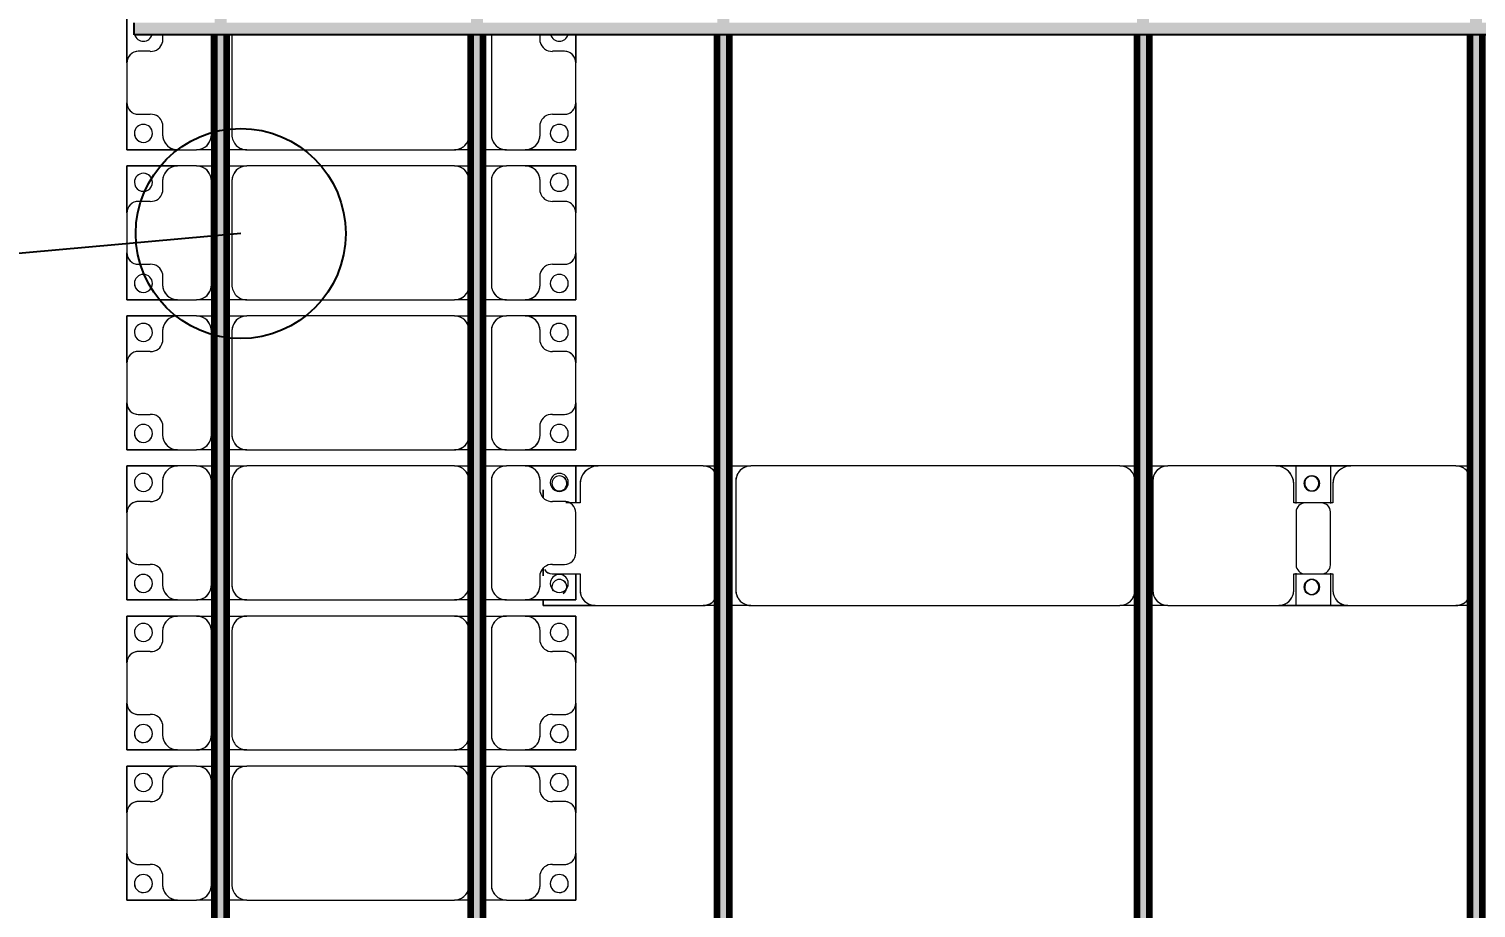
# Model space of a CAD drawing. Header units: millimetres. Extents: x -268744 to 115753, y -96240 to -10461.
# Drawn here: x -257059 to -252234, y -55556 to -52627 of the extents above; entities that cross this region are included whole.
import ezdxf

# ---------------------------------------------------------------- set-up
doc = ezdxf.new("R2010")
doc.units = ezdxf.units.MM
for name, color, linetype, lineweight in [('A-ANNO-DIMS', 211, 'Continuous', 9), ('A-ANNO-DIMS-900', 211, 'Continuous', 9), ('A-GENM', 13, 'Continuous', 9), ('S-BEAM', 12, 'Continuous', 9)]:
    doc.layers.add(name, color=color, linetype=linetype, lineweight=lineweight)
doc.layers.add('GC-BICH NEO', color=6, linetype='Continuous')
doc.layers.add('GC-DAY NEO', color=5, linetype='Continuous')
doc.styles.add('Trebuchet MS', font='trebuc.ttf', dxfattribs={"width": 0.8, "height": 2700})
doc.dimstyles.new('Arc_Length_-_3mm_Trebuchet_MS', dxfattribs={"dimscale": 304.8, "dimtxt": 2783.567448, "dimasz": 2.952756, "dimexe": 4.429134, "dimexo": 4.429134, "dimgap": 0.885827, "dimtad": 1, "dimdec": 0, "dimrnd": 10, "dimzin": 0, "dimdsep": 46, "dimtxsty": 'Trebuchet MS', "dimblk1": 'OBLIQUE', "dimblk2": 'OBLIQUE', "dimsah": 1, "dimcen": 0.09, "dimdle": 2.952756, "dimazin": 0, "dimtfac": 1, "dimtdec": 4, "dimtix": 1, "dimtmove": 0, "dimatfit": 3, "dimfxl": 1, "dimtvp": 1, "dimtolj": 1, "dimtzin": 0, "dimarcsym": 2})

# ---------------------------------------------------------------- blocks, each defined once
blk = doc.blocks.new('Dai phaodi lai - DẢI PHAO ĐI LẠI-102111-KHUNG KẾT CẤU BÈ PIN 1')
at = {"layer": 'A-GENM', "color": 7}
for p, q in [((32340.1, 748.4), (32433.1, 748.4)), ((32433.1, 748.4), (32340.1, 748.4)), ((32566.9, 748.4), (32433.1, 748.4)), ((32566.9, 748.4), (32723.2, 748.4)), ((32723.2, 748.4), (32566.9, 748.4)), ((32723.2, 748.4), (32723.2, 579.3)), ((32723.2, 579.3), (32723.2, 748.4)), ((32776.8, 748.4), (32933.1, 748.4)), ((32776.8, 579.3), (32776.8, 748.4)), ((32776.8, 748.4), (32776.8, 579.3)), ((32933.1, 748.4), (32776.8, 748.4)), ((33066.9, 748.4), (32933.1, 748.4)), ((33066.9, 748.4), (33223.2, 748.4)), ((33223.2, 748.4), (33066.9, 748.4)), ((33223.2, 748.4), (33223.2, 579.3)), ((33223.2, 579.3), (33223.2, 748.4)), ((33276.8, 748.4), (33433.1, 748.4)), ((33276.8, 579.3), (33276.8, 748.4)), ((33276.8, 748.4), (33276.8, 579.3)), ((33433.1, 748.4), (33276.8, 748.4)), ((33566.9, 748.4), (33433.1, 748.4)), ((33566.9, 748.4), (33723.2, 748.4)), ((33723.1, 748.4), (33566.9, 748.4)), ((33723.2, 748.4), (33723.2, 579.3)), ((33723.2, 579.3), (33723.2, 748.4)), ((33776.8, 748.4), (33900.1, 748.4)), ((33776.8, 579.3), (33776.8, 748.4)), ((33776.8, 748.4), (33776.8, 579.3)), ((33900.1, 748.4), (33776.8, 748.4)), ((34066.9, 748.4), (33933.1, 748.4)), ((34136.6, 748.4), (34223.2, 748.4)), ((34223.2, 748.4), (34136.6, 748.4)), ((34223.2, 748.4), (34223.2, 579.3)), ((34223.2, 579.3), (34223.2, 748.4)), ((34276.8, 748.4), (34433.1, 748.4)), ((34276.8, 579.3), (34276.8, 748.4)), ((34276.8, 748.4), (34276.8, 579.3)), ((34433.1, 748.4), (34276.8, 748.4)), ((34566.9, 748.4), (34433.1, 748.4)), ((34566.9, 748.4), (34723.2, 748.4)), ((34723.2, 748.4), (34566.9, 748.4)), ((34723.2, 748.4), (34723.2, 579.3)), ((34723.2, 579.3), (34723.2, 748.4)), ((34776.8, 748.4), (34933.1, 748.4)), ((34776.8, 579.3), (34776.8, 748.4)), ((34776.8, 748.4), (34776.8, 579.3)), ((34933.1, 748.4), (34776.8, 748.4)), ((35066.9, 748.4), (34933.1, 748.4)), ((35066.9, 748.4), (35223.2, 748.4)), ((35223.2, 748.4), (35066.9, 748.4)), ((35223.2, 748.4), (35223.2, 579.3)), ((35223.2, 579.3), (35223.2, 748.4)), ((32395.1, 710.4), (32395.1, 670.7)), ((32604.9, 670.7), (32604.9, 710.4)), ((32895.1, 710.4), (32895.1, 670.7)), ((33104.9, 670.7), (33104.9, 710.4)), ((33395.1, 710.4), (33395.1, 670.7)), ((33604.9, 670.7), (33604.9, 710.4)), ((33895.1, 710.4), (33895.1, 670.7)), ((34104.9, 670.7), (34104.9, 710.4)), ((34395.1, 710.4), (34395.1, 670.7)), ((34604.9, 670.7), (34604.9, 710.4)), ((34895.1, 710.4), (34895.1, 670.7)), ((35104.9, 670.7), (35104.9, 710.4)), ((32364.3, 629.3), (32340.1, 629.3)), ((32673.2, 629.3), (32635.7, 629.3)), ((32864.3, 629.3), (32826.8, 629.3)), ((33173.2, 629.3), (33135.7, 629.3)), ((33364.3, 629.3), (33326.8, 629.3)), ((33673.2, 629.3), (33635.7, 629.3)), ((33864.3, 629.3), (33826.8, 629.3)), ((34173.2, 629.3), (34135.7, 629.3)), ((34364.3, 629.3), (34326.8, 629.3)), ((34673.2, 629.3), (34635.7, 629.3)), ((34864.3, 629.3), (34826.8, 629.3)), ((35173.2, 629.3), (35135.7, 629.3)), ((32723.2, 516.7), (32723.2, 579.3)), ((32776.8, 579.3), (32776.8, 516.7)), ((33223.2, 516.7), (33223.2, 579.3)), ((33276.8, 579.3), (33276.8, 516.7)), ((33723.2, 516.7), (33723.2, 579.3)), ((33776.8, 579.3), (33776.8, 516.7)), ((34223.2, 516.7), (34223.2, 579.3)), ((34276.8, 579.3), (34276.8, 516.7)), ((34723.2, 516.7), (34723.2, 579.3)), ((34776.8, 579.3), (34776.8, 516.7)), ((35223.2, 516.7), (35223.2, 579.3)), ((32723.2, 516.7), (32723.2, 438.7)), ((32723.2, 516.7), (32723.2, 438.7)), ((32776.8, 438.7), (32776.8, 516.7)), ((32776.8, 438.7), (32776.8, 516.7)), ((33223.2, 516.7), (33223.2, 438.7)), ((33223.2, 516.7), (33223.2, 438.7)), ((33276.8, 438.7), (33276.8, 516.7)), ((33276.8, 438.7), (33276.8, 516.7)), ((33723.2, 516.7), (33723.2, 438.7)), ((33723.2, 516.7), (33723.2, 438.7)), ((33776.8, 438.7), (33776.8, 516.7)), ((33776.8, 438.7), (33776.8, 516.7)), ((34223.2, 516.7), (34223.2, 438.7)), ((34223.2, 516.7), (34223.2, 438.7)), ((34276.8, 438.7), (34276.8, 516.7)), ((34276.8, 438.7), (34276.8, 516.7)), ((34723.2, 516.7), (34723.2, 438.7)), ((34723.2, 516.7), (34723.2, 438.7)), ((34776.8, 438.7), (34776.8, 516.7)), ((34776.8, 438.7), (34776.8, 516.7)), ((35223.2, 516.7), (35223.2, 438.7)), ((35223.2, 516.7), (35223.2, 438.7)), ((32340.1, 466.7), (32673.2, 466.7)), ((32826.8, 466.7), (33173.2, 466.7)), ((33326.8, 466.7), (33673.2, 466.7)), ((33826.8, 466.7), (34173.2, 466.7)), ((34326.8, 466.7), (34673.2, 466.7)), ((34826.8, 466.7), (35173.2, 466.7)), ((32673.2, 393.3), (32340.1, 393.3)), ((32723.2, 398.7), (32723.2, 343.3)), ((32723.2, 398.7), (32723.2, 343.3)), ((32776.8, 343.3), (32776.8, 398.7)), ((32776.8, 343.3), (32776.8, 398.7)), ((33173.2, 393.3), (32826.8, 393.3)), ((33223.2, 398.7), (33223.2, 343.3)), ((33223.2, 398.7), (33223.2, 343.3)), ((33276.8, 343.3), (33276.8, 398.7)), ((33276.8, 343.3), (33276.8, 398.7)), ((33673.2, 393.3), (33326.8, 393.3)), ((33723.2, 398.7), (33723.2, 343.3)), ((33723.2, 398.7), (33723.2, 343.3)), ((33776.8, 343.3), (33776.8, 398.7)), ((33776.8, 343.3), (33776.8, 398.7)), ((34173.2, 393.3), (33826.8, 393.3)), ((34223.2, 398.7), (34223.2, 343.3)), ((34223.2, 398.7), (34223.2, 343.3)), ((34276.8, 343.3), (34276.8, 398.7)), ((34276.8, 343.3), (34276.8, 398.7)), ((34673.2, 393.3), (34326.8, 393.3)), ((34723.2, 398.7), (34723.2, 343.3)), ((34723.2, 398.7), (34723.2, 343.3)), ((34776.8, 343.3), (34776.8, 398.7)), ((34776.8, 343.3), (34776.8, 398.7)), ((35173.2, 393.3), (34826.8, 393.3)), ((35223.2, 398.7), (35223.2, 343.3)), ((35223.2, 398.7), (35223.2, 343.3)), ((32723.2, -348.3), (32723.2, 343.3)), ((32776.8, 343.3), (32776.8, -348.3)), ((33223.2, -348.3), (33223.2, 343.3)), ((33276.8, 343.3), (33276.8, -348.3)), ((33723.2, -348.3), (33723.2, 343.3)), ((33776.8, 343.3), (33776.8, -348.3)), ((34223.2, -348.3), (34223.2, 343.3)), ((34276.8, 343.3), (34276.8, -348.3)), ((34723.2, -348.3), (34723.2, 343.3)), ((34776.8, 343.3), (34776.8, -348.3)), ((35223.2, -348.3), (35223.2, 343.3)), ((32723.2, -348.3), (32723.2, -416.3)), ((32723.2, -348.3), (32723.2, -416.3)), ((32776.8, -416.3), (32776.8, -348.3)), ((32776.8, -416.3), (32776.8, -348.3)), ((33223.2, -348.3), (33223.2, -416.3)), ((33223.2, -348.3), (33223.2, -416.3)), ((33276.8, -416.3), (33276.8, -348.3)), ((33276.8, -416.3), (33276.8, -348.3)), ((33723.2, -348.3), (33723.2, -416.3)), ((33723.2, -348.3), (33723.2, -416.3)), ((33776.8, -416.3), (33776.8, -348.3)), ((33776.8, -416.3), (33776.8, -348.3)), ((34223.2, -348.3), (34223.2, -416.3)), ((34223.2, -348.3), (34223.2, -416.3)), ((34276.8, -416.3), (34276.8, -348.3)), ((34276.8, -416.3), (34276.8, -348.3)), ((34723.2, -348.3), (34723.2, -416.3)), ((34723.2, -348.3), (34723.2, -416.3)), ((34776.8, -416.3), (34776.8, -348.3)), ((34776.8, -416.3), (34776.8, -348.3)), ((35223.2, -348.3), (35223.2, -416.3)), ((35223.2, -348.3), (35223.2, -416.3)), ((32340.1, -398.3), (32673.2, -398.3)), ((32826.8, -398.3), (33173.2, -398.3)), ((33326.8, -398.3), (33673.2, -398.3)), ((33826.8, -398.3), (34173.2, -398.3)), ((34326.8, -398.3), (34673.2, -398.3)), ((34826.8, -398.3), (35173.2, -398.3)), ((32673.2, -466.7), (32340.1, -466.7)), ((32723.2, -456.3), (32723.2, -516.7)), ((32723.2, -456.3), (32723.2, -516.7)), ((32776.8, -516.7), (32776.8, -456.3)), ((32776.8, -516.7), (32776.8, -456.3)), ((33173.2, -466.7), (32826.8, -466.7)), ((33223.2, -456.3), (33223.2, -516.7)), ((33223.2, -456.3), (33223.2, -516.7)), ((33276.8, -516.7), (33276.8, -456.3)), ((33276.8, -516.7), (33276.8, -456.3)), ((33673.2, -466.7), (33326.8, -466.7)), ((33723.2, -456.3), (33723.2, -516.7)), ((33723.2, -456.3), (33723.2, -516.7)), ((33776.8, -516.7), (33776.8, -456.3)), ((33776.8, -516.7), (33776.8, -456.3)), ((34173.2, -466.7), (33826.8, -466.7)), ((34223.2, -456.3), (34223.2, -516.7)), ((34223.2, -456.3), (34223.2, -516.7)), ((34276.8, -516.7), (34276.8, -456.3)), ((34276.8, -516.7), (34276.8, -456.3)), ((34673.2, -466.7), (34326.8, -466.7)), ((34723.2, -456.3), (34723.2, -516.7)), ((34723.2, -456.3), (34723.2, -516.7)), ((34776.8, -516.7), (34776.8, -456.3)), ((34776.8, -516.7), (34776.8, -456.3)), ((35173.2, -466.7), (34826.8, -466.7)), ((35223.2, -456.3), (35223.2, -516.7)), ((35223.2, -456.3), (35223.2, -516.7)), ((32723.2, -579.3), (32723.2, -516.7)), ((32776.8, -516.7), (32776.8, -579.3)), ((33223.2, -579.3), (33223.2, -516.7)), ((33276.8, -516.7), (33276.8, -579.3)), ((33723.2, -579.3), (33723.2, -516.7)), ((33776.8, -516.7), (33776.8, -579.3)), ((34223.2, -579.3), (34223.2, -516.7)), ((34276.8, -516.7), (34276.8, -579.3)), ((34723.2, -579.3), (34723.2, -516.7)), ((34776.8, -516.7), (34776.8, -579.3)), ((35223.2, -579.3), (35223.2, -516.7)), ((32723.2, -579.3), (32723.2, -748.4)), ((32723.2, -748.4), (32723.2, -579.3)), ((32776.8, -748.4), (32776.8, -579.3)), ((32776.8, -579.3), (32776.8, -748.4)), ((33223.2, -579.3), (33223.2, -748.4)), ((33223.2, -748.4), (33223.2, -579.3)), ((33276.8, -748.4), (33276.8, -579.3)), ((33276.8, -579.3), (33276.8, -748.4)), ((33723.2, -579.3), (33723.2, -748.4)), ((33723.2, -748.4), (33723.2, -579.3)), ((33776.8, -748.4), (33776.8, -579.3)), ((33776.8, -579.3), (33776.8, -748.4)), ((34223.2, -579.3), (34223.2, -748.4)), ((34223.2, -748.4), (34223.2, -579.3)), ((34276.8, -748.4), (34276.8, -579.3)), ((34276.8, -579.3), (34276.8, -748.4)), ((34723.2, -579.3), (34723.2, -748.4)), ((34723.2, -748.4), (34723.2, -579.3)), ((34776.8, -748.4), (34776.8, -579.3)), ((34776.8, -579.3), (34776.8, -748.4)), ((35223.2, -579.3), (35223.2, -748.4)), ((35223.2, -748.4), (35223.2, -579.3)), ((32340.1, -629.3), (32364.3, -629.3)), ((32395.1, -670.7), (32395.1, -710.4)), ((32604.9, -710.4), (32604.9, -670.7)), ((32635.7, -629.3), (32673.2, -629.3)), ((32826.8, -629.3), (32864.3, -629.3)), ((32895.1, -670.7), (32895.1, -710.4)), ((33104.9, -710.4), (33104.9, -670.7)), ((33135.7, -629.3), (33173.2, -629.3)), ((33326.8, -629.3), (33364.3, -629.3)), ((33395.1, -670.7), (33395.1, -710.4)), ((33604.9, -710.4), (33604.9, -670.7)), ((33635.7, -629.3), (33673.2, -629.3)), ((33826.8, -629.3), (33864.3, -629.3)), ((33895.1, -670.7), (33895.1, -710.4)), ((34104.9, -710.4), (34104.9, -670.7)), ((34135.7, -629.3), (34173.2, -629.3)), ((34326.8, -629.3), (34364.3, -629.3)), ((34395.1, -670.7), (34395.1, -710.4)), ((34604.9, -710.4), (34604.9, -670.7)), ((34635.7, -629.3), (34673.2, -629.3)), ((34826.8, -629.3), (34864.3, -629.3)), ((34895.1, -670.7), (34895.1, -710.4)), ((35104.9, -710.4), (35104.9, -670.7)), ((35135.7, -629.3), (35173.2, -629.3)), ((32433.1, -748.4), (32276.8, -748.4)), ((32276.8, -748.4), (32433.1, -748.4)), ((32433.1, -748.4), (32566.9, -748.4)), ((32723.2, -748.4), (32566.9, -748.4)), ((32566.9, -748.4), (32723.2, -748.4)), ((32933.1, -748.4), (32776.8, -748.4)), ((32776.8, -748.4), (32933.1, -748.4)), ((32933.1, -748.4), (33066.9, -748.4)), ((33223.2, -748.4), (33066.9, -748.4)), ((33066.9, -748.4), (33223.2, -748.4)), ((33433.1, -748.4), (33276.8, -748.4)), ((33276.8, -748.4), (33433.1, -748.4)), ((33433.1, -748.4), (33566.9, -748.4)), ((33723.2, -748.4), (33566.9, -748.4)), ((33566.9, -748.4), (33723.1, -748.4)), ((33933.1, -748.4), (33776.8, -748.4)), ((33776.8, -748.4), (33933.1, -748.4)), ((33933.1, -748.4), (34066.9, -748.4)), ((34223.2, -748.4), (34066.9, -748.4)), ((34066.9, -748.4), (34223.2, -748.4)), ((34433.1, -748.4), (34276.8, -748.4)), ((34276.8, -748.4), (34433.1, -748.4)), ((34433.1, -748.4), (34566.9, -748.4)), ((34723.2, -748.4), (34566.9, -748.4)), ((34566.9, -748.4), (34723.2, -748.4)), ((34933.1, -748.4), (34776.8, -748.4)), ((34776.8, -748.4), (34933.1, -748.4)), ((34933.1, -748.4), (35066.9, -748.4)), ((35223.2, -748.4), (35066.9, -748.4)), ((35066.9, -748.4), (35223.2, -748.4))]:
    blk.add_line(p, q, dxfattribs=at)
for centre, radius, start, end in [((32433.1, 710.4), 38, 90, 180), ((32433.1, 710.4), 38, 90, 180), ((32433.1, 710.4), 38, 120, 180), ((32433.1, 710.4), 38, 120, 180), ((32433.1, 710.4), 38, 90, 105), ((32433.1, 710.4), 38, 90, 105), ((32566.9, 710.4), 38, 360, 90), ((32566.9, 710.4), 38, 75, 90), ((32566.9, 710.4), 38, 360, 90), ((32566.9, 710.4), 38, 75, 90), ((32566.9, 710.4), 38, 360, 60), ((32566.9, 710.4), 38, 360, 60), ((32933.1, 710.4), 38, 90, 180), ((32933.1, 710.4), 38, 90, 180), ((32933.1, 710.4), 38, 120, 180), ((32933.1, 710.4), 38, 120, 180), ((32933.1, 710.4), 38, 90, 105), ((32933.1, 710.4), 38, 90, 105), ((33066.9, 710.4), 38, 360, 90), ((33066.9, 710.4), 38, 75, 90), ((33066.9, 710.4), 38, 360, 90), ((33066.9, 710.4), 38, 75, 90), ((33066.9, 710.4), 38, 360, 60), ((33066.9, 710.4), 38, 360, 60), ((33433.1, 710.4), 38, 90, 180), ((33433.1, 710.4), 38, 90, 180), ((33433.1, 710.4), 38, 120, 180), ((33433.1, 710.4), 38, 120, 180), ((33433.1, 710.4), 38, 90, 105), ((33433.1, 710.4), 38, 90, 105), ((33566.9, 710.4), 38, 0, 90), ((33566.9, 710.4), 38, 75, 90), ((33566.9, 710.4), 38, 0, 90), ((33566.9, 710.4), 38, 75, 90), ((33566.9, 710.4), 38, 0, 60), ((33566.9, 710.4), 38, 0, 60), ((33933.1, 710.4), 38, 90, 180), ((33933.1, 710.4), 38, 150, 180), ((33933.1, 710.4), 38, 150, 180), ((34066.9, 710.4), 38, 0, 90), ((34433.1, 710.4), 38, 90, 180), ((34433.1, 710.4), 38, 90, 180), ((34433.1, 710.4), 38, 120, 180), ((34433.1, 710.4), 38, 120, 180), ((34433.1, 710.4), 38, 90, 105), ((34433.1, 710.4), 38, 90, 105), ((34566.9, 710.4), 38, 0, 90), ((34566.9, 710.4), 38, 75, 90), ((34566.9, 710.4), 38, 0, 90), ((34566.9, 710.4), 38, 75, 90), ((34566.9, 710.4), 38, 0, 60), ((34566.9, 710.4), 38, 0, 60), ((34933.1, 710.4), 38, 90, 180), ((34933.1, 710.4), 38, 90, 180), ((34933.1, 710.4), 38, 120, 180), ((34933.1, 710.4), 38, 120, 180), ((34933.1, 710.4), 38, 90, 105), ((34933.1, 710.4), 38, 90, 105), ((35066.9, 710.4), 38, 0, 90), ((35066.9, 710.4), 38, 75, 90), ((35066.9, 710.4), 38, 0, 90), ((35066.9, 710.4), 38, 75, 90), ((35066.9, 710.4), 38, 0, 60), ((35066.9, 710.4), 38, 0, 60), ((32331.6, 693.3), 30, 285, 75), ((32331.6, 693.3), 30, 285, 75), ((32668.4, 693.3), 30, 90, 270), ((32668.4, 693.3), 30, 90, 270), ((32668.4, 693.3), 30, 270, 90), ((32668.4, 693.3), 30, 0, 90), ((32668.4, 693.3), 30, 270, 345), ((32831.6, 693.3), 30, 90, 270), ((32831.6, 693.3), 30, 90, 180), ((32831.6, 693.3), 30, 195, 270), ((32831.6, 693.3), 30, 270, 90), ((32831.6, 693.3), 30, 270, 90), ((33168.4, 693.3), 30, 90, 270), ((33168.4, 693.3), 30, 90, 270), ((33168.4, 693.3), 30, 270, 90), ((33168.4, 693.3), 30, 0, 90), ((33168.4, 693.3), 30, 270, 345), ((33331.6, 693.3), 30, 90, 270), ((33331.6, 693.3), 30, 90, 180), ((33331.6, 693.3), 30, 195, 270), ((33331.6, 693.3), 30, 270, 90), ((33331.6, 693.3), 30, 270, 90), ((33668.4, 693.3), 30, 90, 270), ((33668.4, 693.3), 30, 90, 270), ((33668.4, 693.3), 30, 270, 90), ((33668.4, 693.3), 30, 0, 90), ((33668.4, 693.3), 30, 270, 345), ((33831.6, 693.3), 30, 90, 270), ((33831.6, 693.3), 30, 90, 180), ((33831.6, 693.3), 30, 195, 270), ((33831.6, 693.3), 30, 270, 90), ((33831.6, 693.3), 30, 270, 90), ((34168.4, 693.3), 30, 90, 270), ((34168.4, 693.3), 30, 90, 270), ((34168.4, 693.3), 30, 270, 90), ((34168.4, 693.3), 30, 0, 90), ((34168.4, 693.3), 30, 270, 345), ((34331.6, 693.3), 30, 90, 270), ((34331.6, 693.3), 30, 90, 180), ((34331.6, 693.3), 30, 195, 270), ((34331.6, 693.3), 30, 270, 90), ((34331.6, 693.3), 30, 270, 90), ((34668.4, 693.3), 30, 90, 270), ((34668.4, 693.3), 30, 90, 270), ((34668.4, 693.3), 30, 270, 90), ((34668.4, 693.3), 30, 0, 90), ((34668.4, 693.3), 30, 270, 345), ((34831.6, 693.3), 30, 90, 270), ((34831.6, 693.3), 30, 90, 180), ((34831.6, 693.3), 30, 195, 270), ((34831.6, 693.3), 30, 270, 90), ((34831.6, 693.3), 30, 270, 90), ((35168.4, 693.3), 30, 90, 270), ((35168.4, 693.3), 30, 90, 270), ((35168.4, 693.3), 30, 270, 90), ((35168.4, 693.3), 30, 0, 90), ((35168.4, 693.3), 30, 270, 345), ((32355.2, 668.2), 40, 283.1885, 3.5081), ((32644.8, 668.2), 40, 176.4919, 256.8115), ((32673.2, 579.3), 50, 0, 90), ((32673.2, 579.3), 50, 15, 90), ((32826.8, 579.3), 50, 90, 180), ((32826.8, 579.3), 50, 90, 165), ((32855.2, 668.2), 40, 283.1885, 3.5081), ((33144.8, 668.2), 40, 176.4919, 256.8115), ((33173.2, 579.3), 50, 0, 90), ((33173.2, 579.3), 50, 15, 90), ((33326.8, 579.3), 50, 90, 180), ((33326.8, 579.3), 50, 90, 165), ((33355.2, 668.2), 40, 283.1885, 3.5081), ((33644.8, 668.2), 40, 176.4919, 256.8115), ((33673.2, 579.3), 50, 0, 90), ((33673.2, 579.3), 50, 15, 90), ((33826.8, 579.3), 50, 90, 180), ((33826.8, 579.3), 50, 90, 165), ((33855.2, 668.2), 40, 283.1885, 3.5081), ((34144.8, 668.2), 40, 176.4919, 256.8115), ((34173.2, 579.3), 50, 360, 90), ((34173.2, 579.3), 50, 15, 90), ((34326.8, 579.3), 50, 90, 180), ((34326.8, 579.3), 50, 90, 165), ((34355.2, 668.2), 40, 283.1885, 3.5081), ((34644.8, 668.2), 40, 176.4919, 256.8115), ((34673.2, 579.3), 50, 360, 90), ((34673.2, 579.3), 50, 15, 90), ((34826.8, 579.3), 50, 90, 180), ((34826.8, 579.3), 50, 90, 165), ((34855.2, 668.2), 40, 283.1885, 3.5081), ((35144.8, 668.2), 40, 176.4919, 256.8115), ((35173.2, 579.3), 50, 0, 90), ((35173.2, 579.3), 50, 15, 90), ((32673.2, 516.7), 50, 270, 0), ((32673.2, 516.7), 50, 270, 345), ((32826.8, 516.7), 50, 180, 270), ((32826.8, 516.7), 50, 195, 270), ((33173.2, 516.7), 50, 270, 0), ((33173.2, 516.7), 50, 270, 345), ((33326.8, 516.7), 50, 180, 270), ((33326.8, 516.7), 50, 195, 270), ((33673.2, 516.7), 50, 270, 0), ((33673.2, 516.7), 50, 270, 345), ((33826.8, 516.7), 50, 180, 270), ((33826.8, 516.7), 50, 195, 270), ((34173.2, 516.7), 50, 270, 0), ((34173.2, 516.7), 50, 270, 345), ((34326.8, 516.7), 50, 180, 270), ((34326.8, 516.7), 50, 195, 270), ((34673.2, 516.7), 50, 270, 360), ((34673.2, 516.7), 50, 270, 345), ((34826.8, 516.7), 50, 180, 270), ((34826.8, 516.7), 50, 195, 270), ((35173.2, 516.7), 50, 270, 360), ((35173.2, 516.7), 50, 270, 345), ((32673.2, 343.3), 50, 360, 90), ((32673.2, 343.3), 50, 360, 75), ((32826.8, 343.3), 50, 90, 180), ((32826.8, 343.3), 50, 105, 135), ((33173.2, 343.3), 50, 0, 90), ((33173.2, 343.3), 50, 0, 75), ((33326.8, 343.3), 50, 90, 180), ((33326.8, 343.3), 50, 105, 135), ((33673.2, 343.3), 50, 360, 90), ((33673.2, 343.3), 50, 1.3294, 75), ((33826.8, 343.3), 50, 90, 180), ((33826.8, 343.3), 50, 105, 135), ((34173.2, 343.3), 50, 360, 90), ((34173.2, 343.3), 50, 360, 75), ((34326.8, 343.3), 50, 90, 180), ((34326.8, 343.3), 50, 105, 135), ((34673.2, 343.3), 50, 0, 90), ((34673.2, 343.3), 50, 0, 75), ((34826.8, 343.3), 50, 90, 180), ((34826.8, 343.3), 50, 105, 135), ((35173.2, 343.3), 50, 360, 90), ((35173.2, 343.3), 50, 360, 75), ((32826.8, 343.3), 50, 150, 180), ((33326.8, 343.3), 50, 150, 180), ((33826.8, 343.3), 50, 150, 180), ((34326.8, 343.3), 50, 150, 180), ((34826.8, 343.3), 50, 150, 180), ((32673.2, -348.3), 50, 270, 0), ((32673.2, -348.3), 50, 270, 0), ((32826.8, -348.3), 50, 180, 270), ((32826.8, -348.3), 50, 195, 270), ((33173.2, -348.3), 50, 270, 0), ((33173.2, -348.3), 50, 270, 0), ((33326.8, -348.3), 50, 180, 270), ((33326.8, -348.3), 50, 195, 270), ((33673.2, -348.3), 50, 270, 0), ((33673.2, -348.3), 50, 270, 358.6706), ((33826.8, -348.3), 50, 180, 270), ((33826.8, -348.3), 50, 195, 270), ((34173.2, -348.3), 50, 270, 0), ((34173.2, -348.3), 50, 285, 360), ((34326.8, -348.3), 50, 180, 270), ((34326.8, -348.3), 50, 195, 270), ((34673.2, -348.3), 50, 270, 0), ((34673.2, -348.3), 50, 270, 0), ((34826.8, -348.3), 50, 180, 270), ((34826.8, -348.3), 50, 195, 270), ((35173.2, -348.3), 50, 270, 360), ((35173.2, -348.3), 50, 270, 360), ((34173.2, -348.3), 50, 270, 283.39), ((32673.2, -516.7), 50, 0, 90), ((32673.2, -516.7), 50, 15, 90), ((32826.8, -516.7), 50, 90, 180), ((32826.8, -516.7), 50, 90, 165), ((33173.2, -516.7), 50, 0, 90), ((33173.2, -516.7), 50, 15, 90), ((33326.8, -516.7), 50, 90, 180), ((33326.8, -516.7), 50, 90, 165), ((33673.2, -516.7), 50, 0, 90), ((33673.2, -516.7), 50, 15, 90), ((33826.8, -516.7), 50, 90, 180), ((33826.8, -516.7), 50, 90, 165), ((34173.2, -516.7), 50, 360, 90), ((34173.2, -516.7), 50, 15, 90), ((34326.8, -516.7), 50, 90, 180), ((34326.8, -516.7), 50, 90, 165), ((34673.2, -516.7), 50, 360, 90), ((34673.2, -516.7), 50, 15, 90), ((34826.8, -516.7), 50, 90, 180), ((34826.8, -516.7), 50, 90, 165), ((35173.2, -516.7), 50, 0, 90), ((35173.2, -516.7), 50, 15, 90), ((32673.2, -579.3), 50, 270, 0), ((32673.2, -579.3), 50, 270, 345), ((32826.8, -579.3), 50, 180, 270), ((32826.8, -579.3), 50, 195, 270), ((33173.2, -579.3), 50, 270, 360), ((33173.2, -579.3), 50, 270, 345), ((33326.8, -579.3), 50, 180, 270), ((33326.8, -579.3), 50, 195, 270), ((33673.2, -579.3), 50, 270, 360), ((33673.2, -579.3), 50, 270, 345), ((33826.8, -579.3), 50, 180, 270), ((33826.8, -579.3), 50, 195, 270), ((34173.2, -579.3), 50, 270, 360), ((34173.2, -579.3), 50, 270, 345), ((34326.8, -579.3), 50, 180, 270), ((34326.8, -579.3), 50, 195, 270), ((34673.2, -579.3), 50, 270, 360), ((34673.2, -579.3), 50, 270, 345), ((34826.8, -579.3), 50, 180, 270), ((34826.8, -579.3), 50, 195, 270), ((35173.2, -579.3), 50, 270, 360), ((35173.2, -579.3), 50, 270, 345), ((32331.6, -693.3), 30, 285, 75), ((32331.6, -693.3), 30, 285, 75), ((32355.2, -668.2), 40, 356.4919, 76.8115), ((32644.8, -668.2), 40, 103.1885, 183.5081), ((32668.4, -693.3), 30, 90, 270), ((32668.4, -693.3), 30, 90, 270), ((32668.4, -693.3), 30, 270, 90), ((32668.4, -693.3), 30, 15, 90), ((32831.6, -693.3), 30, 90, 270), ((32831.6, -693.3), 30, 90, 165), ((32831.6, -693.3), 30, 270, 90), ((32831.6, -693.3), 30, 270, 90), ((32855.2, -668.2), 40, 356.4919, 76.8115), ((33144.8, -668.2), 40, 103.1885, 183.5081), ((33168.4, -693.3), 30, 90, 270), ((33168.4, -693.3), 30, 90, 270), ((33168.4, -693.3), 30, 270, 90), ((33168.4, -693.3), 30, 15, 90), ((33331.6, -693.3), 30, 90, 270), ((33331.6, -693.3), 30, 90, 165), ((33331.6, -693.3), 30, 270, 90), ((33331.6, -693.3), 30, 270, 90), ((33355.2, -668.2), 40, 356.4919, 76.8115), ((33644.8, -668.2), 40, 103.1885, 183.5081), ((33668.4, -693.3), 30, 90, 270), ((33668.4, -693.3), 30, 90, 270), ((33668.4, -693.3), 30, 270, 90), ((33668.4, -693.3), 30, 15, 90), ((33831.6, -693.3), 30, 90, 270), ((33831.6, -693.3), 30, 90, 165), ((33831.6, -693.3), 30, 270, 90), ((33831.6, -693.3), 30, 270, 90), ((33855.2, -668.2), 40, 356.4919, 76.8115), ((34144.8, -668.2), 40, 103.1885, 183.5081), ((34168.4, -693.3), 30, 90, 270), ((34168.4, -693.3), 30, 90, 270), ((34168.4, -693.3), 30, 270, 90), ((34168.4, -693.3), 30, 15, 90), ((34331.6, -693.3), 30, 90, 270), ((34331.6, -693.3), 30, 90, 165), ((34331.6, -693.3), 30, 270, 90), ((34331.6, -693.3), 30, 270, 90), ((34355.2, -668.2), 40, 356.4919, 76.8115), ((34644.8, -668.2), 40, 103.1885, 183.5081), ((34668.4, -693.3), 30, 90, 270), ((34668.4, -693.3), 30, 90, 270), ((34668.4, -693.3), 30, 270, 90), ((34668.4, -693.3), 30, 15, 90), ((34831.6, -693.3), 30, 90, 270), ((34831.6, -693.3), 30, 90, 165), ((34831.6, -693.3), 30, 270, 90), ((34831.6, -693.3), 30, 270, 90), ((34855.2, -668.2), 40, 356.4919, 76.8115), ((35144.8, -668.2), 40, 103.1885, 183.5081), ((35168.4, -693.3), 30, 90, 270), ((35168.4, -693.3), 30, 90, 270), ((35168.4, -693.3), 30, 270, 90), ((35168.4, -693.3), 30, 15, 90), ((32433.1, -710.4), 38, 180, 270), ((32433.1, -710.4), 38, 180, 240), ((32433.1, -710.4), 38, 180, 270), ((32433.1, -710.4), 38, 180, 240), ((32566.9, -710.4), 38, 270, 360), ((32566.9, -710.4), 38, 270, 360), ((32566.9, -710.4), 38, 300, 360), ((32566.9, -710.4), 38, 300, 360), ((32668.4, -693.3), 30, 270, 360), ((32831.6, -693.3), 30, 180, 270), ((32933.1, -710.4), 38, 180, 270), ((32933.1, -710.4), 38, 180, 240), ((32933.1, -710.4), 38, 180, 270), ((32933.1, -710.4), 38, 180, 240), ((33066.9, -710.4), 38, 270, 360), ((33066.9, -710.4), 38, 270, 360), ((33066.9, -710.4), 38, 300, 360), ((33066.9, -710.4), 38, 300, 360), ((33168.4, -693.3), 30, 270, 360), ((33331.6, -693.3), 30, 180, 270), ((33433.1, -710.4), 38, 180, 270), ((33433.1, -710.4), 38, 180, 240), ((33433.1, -710.4), 38, 180, 270), ((33433.1, -710.4), 38, 180, 240), ((33566.9, -710.4), 38, 270, 0), ((33566.9, -710.4), 38, 270, 0), ((33566.9, -710.4), 38, 300, 0), ((33566.9, -710.4), 38, 300, 0), ((33668.4, -693.3), 30, 270, 360), ((33831.6, -693.3), 30, 180, 270), ((33933.1, -710.4), 38, 180, 270), ((33933.1, -710.4), 38, 180, 240), ((33933.1, -710.4), 38, 180, 270), ((33933.1, -710.4), 38, 180, 240), ((34066.9, -710.4), 38, 270, 360), ((34066.9, -710.4), 38, 270, 360), ((34066.9, -710.4), 38, 300, 360), ((34066.9, -710.4), 38, 300, 360), ((34168.4, -693.3), 30, 270, 360), ((34331.6, -693.3), 30, 180, 270), ((34433.1, -710.4), 38, 180, 270), ((34433.1, -710.4), 38, 180, 240), ((34433.1, -710.4), 38, 180, 270), ((34433.1, -710.4), 38, 180, 240), ((34566.9, -710.4), 38, 270, 0), ((34566.9, -710.4), 38, 270, 0), ((34566.9, -710.4), 38, 300, 0), ((34566.9, -710.4), 38, 300, 0), ((34668.4, -693.3), 30, 270, 360), ((34831.6, -693.3), 30, 180, 270), ((34933.1, -710.4), 38, 180, 270), ((34933.1, -710.4), 38, 180, 240), ((34933.1, -710.4), 38, 180, 270), ((34933.1, -710.4), 38, 180, 240), ((35066.9, -710.4), 38, 270, 360), ((35066.9, -710.4), 38, 270, 360), ((35066.9, -710.4), 38, 300, 360), ((35066.9, -710.4), 38, 300, 360), ((35168.4, -693.3), 30, 270, 360), ((32433.1, -710.4), 38, 255, 270), ((32433.1, -710.4), 38, 255, 270), ((32566.9, -710.4), 38, 270, 285), ((32566.9, -710.4), 38, 270, 285), ((32933.1, -710.4), 38, 255, 270), ((32933.1, -710.4), 38, 255, 270), ((33066.9, -710.4), 38, 270, 285), ((33066.9, -710.4), 38, 270, 285), ((33433.1, -710.4), 38, 255, 270), ((33433.1, -710.4), 38, 255, 270), ((33566.9, -710.4), 38, 270, 285), ((33566.9, -710.4), 38, 270, 285), ((33933.1, -710.4), 38, 255, 270), ((33933.1, -710.4), 38, 255, 270), ((34066.9, -710.4), 38, 270, 285), ((34066.9, -710.4), 38, 270, 285), ((34433.1, -710.4), 38, 255, 270), ((34433.1, -710.4), 38, 255, 270), ((34566.9, -710.4), 38, 270, 285), ((34566.9, -710.4), 38, 270, 285), ((34933.1, -710.4), 38, 255, 270), ((34933.1, -710.4), 38, 255, 270), ((35066.9, -710.4), 38, 270, 285), ((35066.9, -710.4), 38, 270, 285)]:
    blk.add_arc(centre, radius, start, end, dxfattribs=at)
blk = doc.blocks.new('Dầm C52 - Dầm C52-102502-KHUNG KẾT CẤU BÈ PIN 1')
at = {"layer": 'S-BEAM', "lineweight": 140}
h = blk.add_hatch(color=1, dxfattribs=at)
h.paths.add_polyline_path([(-25480.9, 20), (-25480.9, -20), (-25440.9, -20), (-25440.9, 20)])
h.paths.add_polyline_path([(-25400.9, 20), (-25400.9, -20), (-19440.9, -20), (-19443, 20), (-24983.5, 20)])
h.paths.add_polyline_path([(-19400.9, 20), (-19400.9, -20), (-13440.9, -20), (-13440.9, 20), (-18981.3, 20)])
h.paths.add_polyline_path([(-13400.9, -20), (-7440.9, -20), (-7440.9, 20), (-13400.9, 20)])
h.paths.add_polyline_path([(-7400.9, -20), (-1440.9, -20), (-1440.9, 20), (-7400.9, 20)])
h.paths.add_polyline_path([(-1400.9, -20), (4559.1, -20), (4559.1, 20), (-1400.9, 20)])
h.paths.add_polyline_path([(4599.1, 20), (4599.1, -20), (10559.1, -20), (10559.1, 20), (5027.2, 20)])
h.paths.add_polyline_path([(10599.1, -20), (16559.1, -20), (16559.1, 20), (10599.1, 20)])
h.paths.add_polyline_path([(16599.1, 20), (16599.1, -20), (22559.1, -20), (22559.1, 20), (17031.5, 20)])
h.paths.add_polyline_path([(22599.1, -20), (25259.1, -20), (25259.1, 20), (22599.1, 20)])
h.paths.add_polyline_path([(25299.1, -20), (25480.9, -20), (25480.9, 20), (25299.1, 20)])
at = {"layer": 'S-BEAM', "color": 1, "lineweight": 140}
for p, q in [((-13400.9, 20), (-7440.9, 20)), ((-7440.9, -20), (-13400.9, -20))]:
    blk.add_line(p, q, dxfattribs=at)
blk = doc.blocks.new('Dầm C52 - Dầm C52-V1-KHUNG KẾT CẤU BÈ PIN 1')
at = {"layer": 'S-BEAM', "lineweight": 140}
h = blk.add_hatch(color=1, dxfattribs=at)
h.paths.add_polyline_path([(-25480.9, 20), (-25480.9, -20), (-25440.9, -20), (-25445.2, 20)])
h.paths.add_polyline_path([(-25400.9, -20), (-19440.9, -20), (-19443, 20), (-25400.9, 20)])
h.paths.add_polyline_path([(-19400.9, 20), (-19400.9, -20), (-13440.9, -20), (-13440.9, 20), (-18981.3, 20)])
h.paths.add_polyline_path([(-13400.9, -20), (-7440.9, -20), (-7440.9, 20), (-13400.9, 20)])
h.paths.add_polyline_path([(-7400.9, 20), (-7400.9, -20), (-1440.9, -20), (-1440.9, 20), (-6977, 20)])
h.paths.add_polyline_path([(-1400.9, -20), (4559.1, -20), (4559.1, 20), (-1400.9, 20)])
h.paths.add_polyline_path([(4599.1, 20), (4599.1, -20), (10559.1, -20), (10559.1, 20), (5027.2, 20)])
h.paths.add_polyline_path([(10599.1, -20), (16559.1, -20), (16559.1, 20), (10599.1, 20)])
h.paths.add_polyline_path([(16599.1, 20), (16599.1, -20), (22559.1, -20), (22559.1, 20), (17031.5, 20)])
h.paths.add_polyline_path([(22599.1, -20), (25259.1, -20), (25259.1, 20), (22599.1, 20)])
h.paths.add_polyline_path([(25299.1, -20), (25480.9, -20), (25480.9, 20), (25299.1, 20)])
at = {"layer": 'S-BEAM', "color": 1, "lineweight": 140}
for p, q in [((-13400.9, 20), (-7440.9, 20)), ((-7440.9, -20), (-13400.9, -20))]:
    blk.add_line(p, q, dxfattribs=at)
blk = doc.blocks.new('Dầm C52 - Dầm C52-V2-KHUNG KẾT CẤU BÈ PIN 1')
at = {"layer": 'S-BEAM', "lineweight": 140}
h = blk.add_hatch(color=1, dxfattribs=at)
h.paths.add_polyline_path([(-25480.9, 20), (-25480.9, -20), (-25440.9, -20), (-25440.9, 20)])
h.paths.add_polyline_path([(-25400.9, 20), (-25400.9, -20), (-19440.9, -20), (-19443, 20), (-24983.5, 20)])
h.paths.add_polyline_path([(-19400.9, 20), (-19400.9, -20), (-13440.9, -20), (-13440.9, 20), (-18519.6, 20)])
h.paths.add_polyline_path([(-13400.9, -20), (-7440.9, -20), (-7440.9, 20), (-13400.9, 20)])
h.paths.add_polyline_path([(-7400.9, 20), (-7400.9, -20), (-1440.9, -20), (-1440.9, 20), (-6515.3, 20)])
h.paths.add_polyline_path([(-1400.9, 20), (-1400.9, -20), (4559.1, -20), (4559.1, 20), (-974.9, 20)])
h.paths.add_polyline_path([(4599.1, -20), (10559.1, -20), (10559.1, 20), (4599.1, 20)])
h.paths.add_polyline_path([(10599.1, -20), (16559.1, -20), (16559.1, 20), (10599.1, 20)])
h.paths.add_polyline_path([(16599.1, 20), (16599.1, -20), (22559.1, -20), (22559.1, 20), (17493.2, 20)])
h.paths.add_polyline_path([(22599.1, 20), (22599.1, -20), (25259.1, -20), (25259.1, 20), (23033.7, 20)])
h.paths.add_polyline_path([(25299.1, -20), (25480.9, -20), (25480.9, 20), (25299.1, 20)])
at = {"layer": 'S-BEAM', "color": 1, "lineweight": 140}
for p, q in [((-13400.9, 20), (-7440.9, 20)), ((-7440.9, -20), (-13400.9, -20))]:
    blk.add_line(p, q, dxfattribs=at)
blk = doc.blocks.new('Dầm C52 - Dầm C52-102503-KHUNG KẾT CẤU BÈ PIN 1')
at = {"layer": 'S-BEAM', "lineweight": 140}
h = blk.add_hatch(color=1, dxfattribs=at)
h.paths.add_polyline_path([(-25480.9, 20), (-25480.9, -20), (-25440.9, -20), (-25440.9, 20)])
h.paths.add_polyline_path([(-25400.9, 20), (-25400.9, -20), (-19440.9, -20), (-19443, 20), (-24983.5, 20)])
h.paths.add_polyline_path([(-19400.9, 20), (-19400.9, -20), (-13440.9, -20), (-13440.9, 20), (-17596.2, 20)])
h.paths.add_polyline_path([(-13400.9, -20), (-7440.9, -20), (-7440.9, 20), (-13400.9, 20)])
h.paths.add_polyline_path([(-7400.9, -20), (-1440.9, -20), (-1440.9, 20), (-7400.9, 20)])
h.paths.add_polyline_path([(-1400.9, -20), (4559.1, -20), (4559.1, 20), (-1400.9, 20)])
h.paths.add_polyline_path([(4599.1, -20), (10559.1, -20), (10559.1, 20), (4599.1, 20)])
h.paths.add_polyline_path([(10599.1, 20), (10599.1, -20), (16559.1, -20), (16559.1, 20), (11952.8, 20)])
h.paths.add_polyline_path([(16599.1, -20), (22559.1, -20), (22559.1, 20), (16599.1, 20)])
h.paths.add_polyline_path([(22599.1, -20), (25259.1, -20), (25259.1, 20), (22599.1, 20)])
h.paths.add_polyline_path([(25299.1, -20), (25441.8, -20), (25441.8, 20), (25299.1, 20)])
at = {"layer": 'S-BEAM', "color": 1, "lineweight": 140}
for p, q in [((-13400.9, 20), (-7440.9, 20)), ((-7440.9, -20), (-13400.9, -20))]:
    blk.add_line(p, q, dxfattribs=at)
blk = doc.blocks.new('Dai phao do pin - DẢI PHAO ĐỠ PIN-V9-KHUNG KẾT CẤU BÈ PIN 1')
at = {"layer": 'A-GENM', "color": 7}
for p, q in [((-1312.2, 241.6), (-1129.7, 241.6)), ((-1129.7, 241.6), (-1312.2, 241.6)), ((-779.7, 241.6), (-1129.7, 241.6)), ((-779.7, 241.6), (-732.4, 241.6)), ((-779.7, 241.6), (-732.4, 241.6)), ((-692.4, 241.6), (-620.3, 241.6)), ((-692.4, 241.6), (-620.3, 241.6)), ((610.3, 241.6), (-620.3, 241.6)), ((610.3, 241.6), (667.6, 241.6)), ((610.3, 241.6), (667.6, 241.6)), ((707.6, 241.6), (769.7, 241.6)), ((707.6, 241.6), (769.7, 241.6)), ((1129.7, 241.6), (769.7, 241.6)), ((1129.7, 241.6), (1312.2, 241.6)), ((1312.2, 241.6), (1129.7, 241.6)), ((1197.8, 241.6), (1380.3, 241.6)), ((1197.8, 116.2), (1197.8, 241.6)), ((1380.3, 241.6), (1197.8, 241.6)), ((1312.2, 241.6), (1312.2, 116.2)), ((1730.3, 241.6), (1380.3, 241.6)), ((1730.3, 241.6), (1777.6, 241.6)), ((1730.3, 241.6), (1777.6, 241.6)), ((-1312.2, 135.1), (-1312.2, 161.7)), ((-1312.2, 161.7), (-1312.2, 135.1)), ((-1189.7, 181.6), (-1189.7, 118.2)), ((-670.3, 191.6), (-670.3, -173.4)), ((660.3, -173.4), (660.3, 191.6)), ((719.7, 191.6), (719.7, -173.4)), ((1189.7, 118.2), (1189.7, 181.6)), ((1320.3, 181.6), (1320.3, 118.2)), ((-1189.7, 118.2), (-1236.8, 118.2)), ((1282.2, 118.2), (1189.7, 118.2)), ((1320.3, 118.2), (1227.8, 118.2)), ((1197.8, 88.2), (1197.8, -88.2)), ((1312.2, -88.2), (1312.2, 88.2)), ((-1312.2, -125.1), (-1312.2, -98.4)), ((-1312.2, -98.4), (-1312.2, -125.1)), ((-1282.2, -118.2), (-1189.7, -118.2)), ((-1189.7, -118.2), (-1189.7, -173.4)), ((1189.7, -173.4), (1189.7, -118.2)), ((1189.7, -118.2), (1282.2, -118.2)), ((1197.8, -223.4), (1197.8, -116.2)), ((1227.8, -118.2), (1320.3, -118.2)), ((1312.2, -116.2), (1312.2, -223.4)), ((1320.3, -118.2), (1320.3, -173.4)), ((-1312.2, -223.4), (-1312.2, -203.7)), ((-1312.2, -203.7), (-1312.2, -223.4)), ((-1139.7, -223.4), (-1312.2, -223.4)), ((-1312.2, -223.4), (-1139.7, -223.4)), ((-1139.7, -223.4), (-779.7, -223.4)), ((-732.4, -223.4), (-779.7, -223.4)), ((-732.4, -223.4), (-779.7, -223.4)), ((-620.3, -223.4), (-692.4, -223.4)), ((-620.3, -223.4), (-692.4, -223.4)), ((-620.3, -223.4), (610.3, -223.4)), ((667.6, -223.4), (610.3, -223.4)), ((667.6, -223.4), (610.3, -223.4)), ((769.7, -223.4), (707.6, -223.4)), ((769.7, -223.4), (707.6, -223.4)), ((769.7, -223.4), (1139.7, -223.4)), ((1312.2, -223.4), (1139.7, -223.4)), ((1139.7, -223.4), (1312.2, -223.4)), ((1370.3, -223.4), (1197.8, -223.4)), ((1197.8, -223.4), (1370.3, -223.4)), ((1370.3, -223.4), (1730.3, -223.4)), ((1777.6, -223.4), (1730.3, -223.4)), ((1777.6, -223.4), (1730.3, -223.4))]:
    blk.add_line(p, q, dxfattribs=at)
for centre, radius, start, end in [((-1129.7, 181.6), 60, 90, 180), ((-779.7, 191.6), 50, 30, 90), ((-620.3, 191.6), 50, 90, 180), ((610.3, 191.6), 50, 360, 90), ((610.3, 191.6), 50, 60, 90), ((769.7, 191.6), 50, 90, 180), ((1129.7, 181.6), 60, 360, 90), ((1380.3, 181.6), 60, 90, 180), ((1730.3, 191.6), 50, 30, 90), ((-1258.6, 183.2), 25, 0, 180), ((-1258.6, 183.2), 25, 90, 180), ((-1258.6, 183.2), 25, 0, 75), ((-1129.7, 181.6), 60, 120, 180), ((-779.7, 191.6), 50, 30, 75), ((-620.3, 191.6), 50, 150, 180), ((-620.3, 191.6), 50, 105, 135), ((610.3, 191.6), 50, 15, 30), ((769.7, 191.6), 50, 105, 180), ((1129.7, 181.6), 60, 360, 60), ((1248.6, 183.2), 25, 360, 180), ((1248.6, 183.2), 25, 360, 165), ((1251.4, 183.2), 25, 0, 180), ((1251.4, 183.2), 25, 90, 180), ((1251.4, 183.2), 25, 15, 75), ((1380.3, 181.6), 60, 120, 180), ((1730.3, 191.6), 50, 30, 75), ((-1258.6, 183.2), 25, 180, 0), ((-1258.6, 183.2), 25, 180, 300), ((-1258.6, 183.2), 25, 330, 360), ((1248.6, 183.2), 25, 180, 360), ((1251.4, 183.2), 25, 180, 360), ((1251.4, 183.2), 25, 180, 300), ((1248.6, 183.2), 25, 210, 360), ((1251.4, 183.2), 25, 330, 345), ((1227.8, 88.2), 30, 90, 180), ((1282.2, 88.2), 30, 360, 90), ((1227.8, -88.2), 30, 180, 270), ((1282.2, -88.2), 30, 270, 360), ((-1282.2, -88.2), 30, 210, 270), ((-1282.2, -88.2), 30, 210, 255), ((-1282.2, -88.2), 30, 225, 255), ((-1282.2, -88.2), 30, 225, 255), ((-1258.6, -161.8), 25, 0, 180), ((-1258.6, -161.8), 25, 90, 180), ((-1258.6, -161.8), 25, 0, 75), ((1248.6, -161.8), 25, 0, 180), ((1248.6, -161.8), 25, 105, 165), ((1251.4, -161.8), 25, 0, 180), ((1251.4, -161.8), 25, 105, 180), ((1248.6, -161.8), 25, 360, 75), ((1251.4, -161.8), 25, 15, 75), ((-1258.6, -161.8), 25, 180, 210), ((-1258.6, -161.8), 25, 180, 210), ((-1258.6, -161.8), 25, 300, 0), ((-1258.6, -161.8), 25, 300, 360), ((-1139.7, -173.4), 50, 180, 270), ((-1139.7, -173.4), 50, 180, 255), ((-620.3, -173.4), 50, 180, 270), ((-620.3, -173.4), 50, 180, 210), ((610.3, -173.4), 50, 270, 360), ((610.3, -173.4), 50, 330, 360), ((769.7, -173.4), 50, 180, 270), ((769.7, -173.4), 50, 180, 255), ((1139.7, -173.4), 50, 270, 360), ((1139.7, -173.4), 50, 285, 360), ((1248.6, -161.8), 25, 180, 0), ((1248.6, -161.8), 25, 195, 0), ((1251.4, -161.8), 25, 180, 0), ((1251.4, -161.8), 25, 180, 270), ((1251.4, -161.8), 25, 285, 345), ((1370.3, -173.4), 50, 180, 270), ((1370.3, -173.4), 50, 180, 255), ((-779.7, -173.4), 50, 270, 330), ((-779.7, -173.4), 50, 285, 330), ((-620.3, -173.4), 50, 240, 270), ((610.3, -173.4), 50, 285, 300), ((1730.3, -173.4), 50, 270, 330), ((1730.3, -173.4), 50, 285, 330)]:
    blk.add_arc(centre, radius, start, end, dxfattribs=at)
blk = doc.blocks.new('Dầm C52 - Hộp 40x60-V24-KHUNG KẾT CẤU BÈ PIN 1')
at = {"layer": 'S-BEAM', "lineweight": 25}
blk.add_hatch(color=4, dxfattribs=at).paths.add_polyline_path([(-145811, -20), (145811, -20), (145811, 20), (-145811, 20)])
at = {"layer": 'S-BEAM', "color": 4, "lineweight": 25}
for p, q in [((-145811, -20), (-145811, 20)), ((145811, -20), (-145811, -20))]:
    blk.add_line(p, q, dxfattribs=at)
blk = doc.blocks.new('be pin 1_rvt-1-KHUNG KẾT CẤU BÈ PIN 1')
at = {"layer": 'A-GENM', "lineweight": 9, "rotation": 270.0000000003262}
blk.add_blockref('Dai phaodi lai - DẢI PHAO ĐI LẠI-102111-KHUNG KẾT CẤU BÈ PIN 1', (-255984, -20306.4), dxfattribs=at)
at = {"layer": 'A-GENM', "lineweight": 9}
blk.add_blockref('Dai phao do pin - DẢI PHAO ĐỠ PIN-V9-KHUNG KẾT CẤU BÈ PIN 1', (-254031.8, -54324.7), dxfattribs=at)
at = {"layer": 'S-BEAM', "lineweight": 9, "rotation": 90.00000000032618}
for name, p in [('Dầm C52 - Dầm C52-102502-KHUNG KẾT CẤU BÈ PIN 1', (-256420.3, -45205.6)), ('Dầm C52 - Dầm C52-V1-KHUNG KẾT CẤU BÈ PIN 1', (-255565.3, -45205.6)), ('Dầm C52 - Dầm C52-V2-KHUNG KẾT CẤU BÈ PIN 1', (-254744.1, -45205.6)), ('Dầm C52 - Dầm C52-102502-KHUNG KẾT CẤU BÈ PIN 1', (-252234.1, -45205.6)), ('Dầm C52 - Dầm C52-102503-KHUNG KẾT CẤU BÈ PIN 1', (-253344.1, -45205.6))]:
    blk.add_blockref(name, p, dxfattribs=at)
at = {"layer": 'S-BEAM', "lineweight": 9}
blk.add_blockref('Dầm C52 - Hộp 40x60-V24-KHUNG KẾT CẤU BÈ PIN 1', (-110896.7, -52626.5), dxfattribs=at)
blk = doc.blocks.new('DIMBLOCK1-KHUNG KẾT CẤU BÈ PIN 1')
at = {"layer": 'A-ANNO-DIMS-900', "transparency": 16777216}
for p, q in [((-264977.8, -71224.7), (-264977.8, -19406.4)), ((-264977.8, -20306.4), (-266327.8, -20306.4)), ((-264977.8, -20306.4), (-258082.4, -20306.4)), ((-264977.8, -70324.7), (-266327.8, -70324.7)), ((-264977.8, -70324.7), (-256693.9, -70324.7))]:
    blk.add_line(p, q, dxfattribs=at)
at = {"layer": 'A-ANNO-DIMS-900', "lineweight": 70, "transparency": 16777216}
for p, q in [((-264977.8, -20306.4), (-265427.8, -19856.4)), ((-264977.8, -20306.4), (-264527.8, -20756.4)), ((-264977.8, -70324.7), (-265427.8, -69874.7)), ((-264977.8, -70324.7), (-264527.8, -70774.7))]:
    blk.add_line(p, q, dxfattribs=at)
at = {"layer": 'A-ANNO-DIMS-900', "color": 0, "transparency": 16777216, "insert": (-268702.7, -48854), "char_height": 2700, "width": 8492.24, "attachment_point": 1, "rotation": 90, "line_spacing_factor": 1.048425, "style": 'Trebuchet MS'}
blk.add_mtext('50020', dxfattribs=at)
blk = doc.blocks.new('_Oblique')
at = {"color": 0, "linetype": 'ByBlock', "lineweight": -2}
blk.add_line((-0.5, -0.5), (0.5, 0.5), dxfattribs=at)

msp = doc.modelspace()

# ---------------------------------------------------------------- linework, layer by layer
at = {"layer": 'GC-BICH NEO'}
msp.add_circle((-256352.9, -53308.6), 350, dxfattribs=at)
at = {"layer": 'GC-DAY NEO'}
msp.add_line((-256352.9, -53308.6), (-264321.3, -54018.8), dxfattribs=at)

# ---------------------------------------------------------------- block references
at = {"lineweight": 5}
msp.add_blockref('be pin 1_rvt-1-KHUNG KẾT CẤU BÈ PIN 1', (0, 0), dxfattribs=at)

# ---------------------------------------------------------------- dimensions: what is measured, and where the dimension line sits
at = {"layer": 'A-ANNO-DIMS'}
dim = msp.add_linear_dim(base=(-264977.8, -20306.4), p1=(-255343.9, -70324.7), p2=(-256732.4, -20306.4), angle=270, dimstyle='Arc_Length_-_3mm_Trebuchet_MS', override={"dimpost": '<>', "dimfxl": 50037.609472}, dxfattribs=at)
dim.commit()
dim.dimension.update_dxf_attribs({"geometry": 'DIMBLOCK1-KHUNG KẾT CẤU BÈ PIN 1', "text_midpoint": (-266621.5, -45315.6)})

doc.saveas('drawing.dxf')
